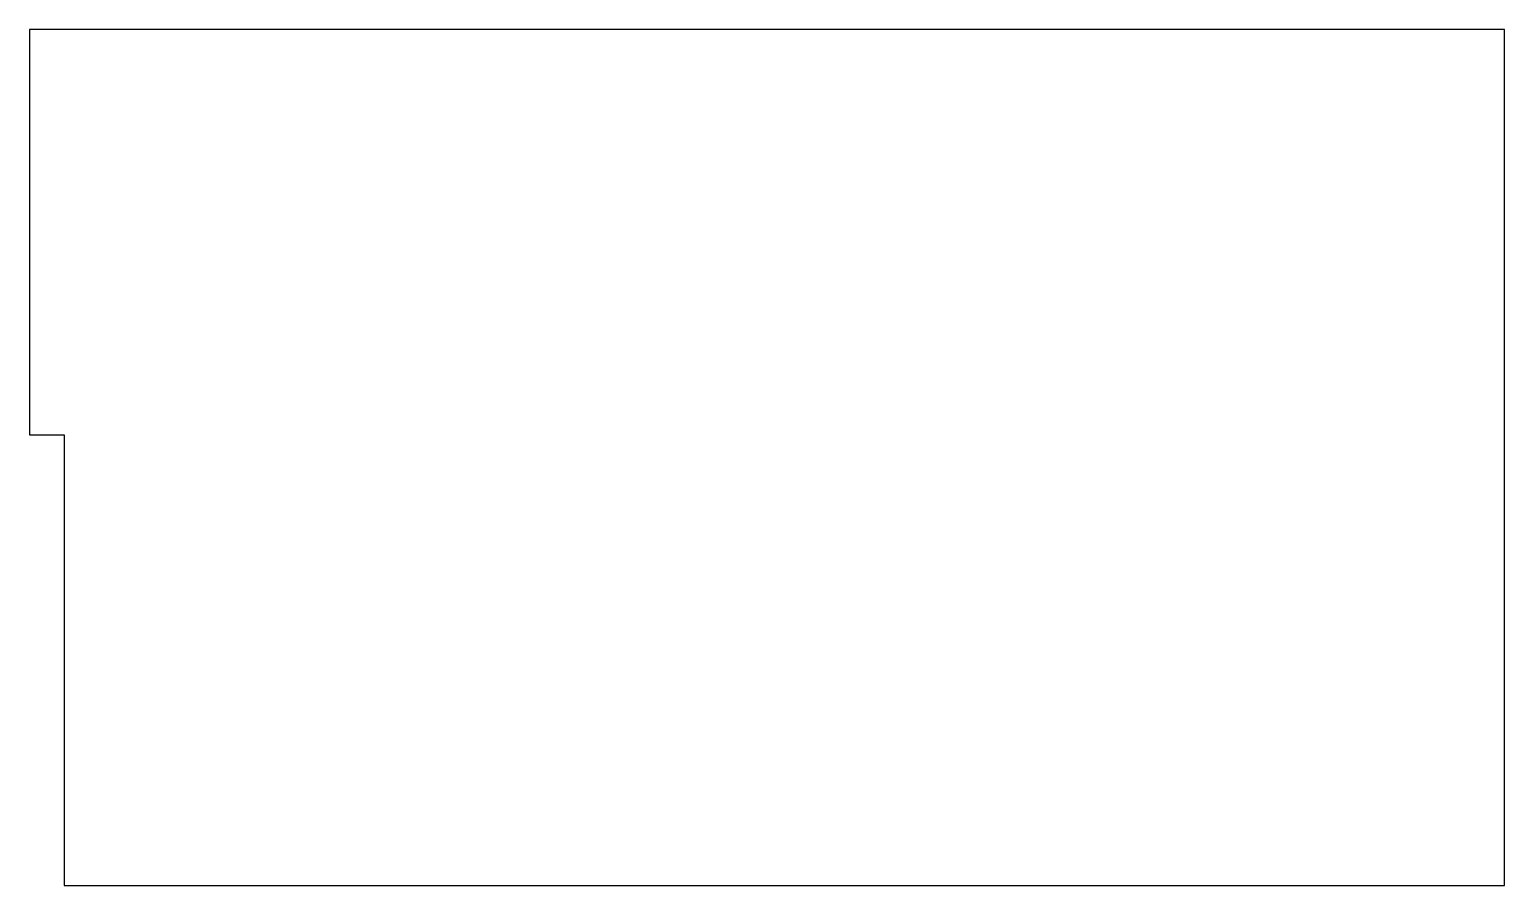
# Model space of a CAD drawing. Extents: x 64 to 490, y 80 to 327.
import ezdxf

# ---------------------------------------------------------------- set-up
doc = ezdxf.new("R2010")
doc.units = 0
doc.layers.add('Shape2DView', color=7, linetype='CONTINUOUS')

msp = doc.modelspace()

# ---------------------------------------------------------------- linework, layer by layer
at = {"layer": 'Shape2DView'}
for p, q in [((490, 327), (64, 327)), ((64, 327), (64, 210)), ((490, 80), (490, 327)), ((64, 210), (74, 210)), ((74, 210), (74, 80)), ((74, 80), (490, 80))]:
    msp.add_line(p, q, dxfattribs=at)

doc.saveas('drawing.dxf')
